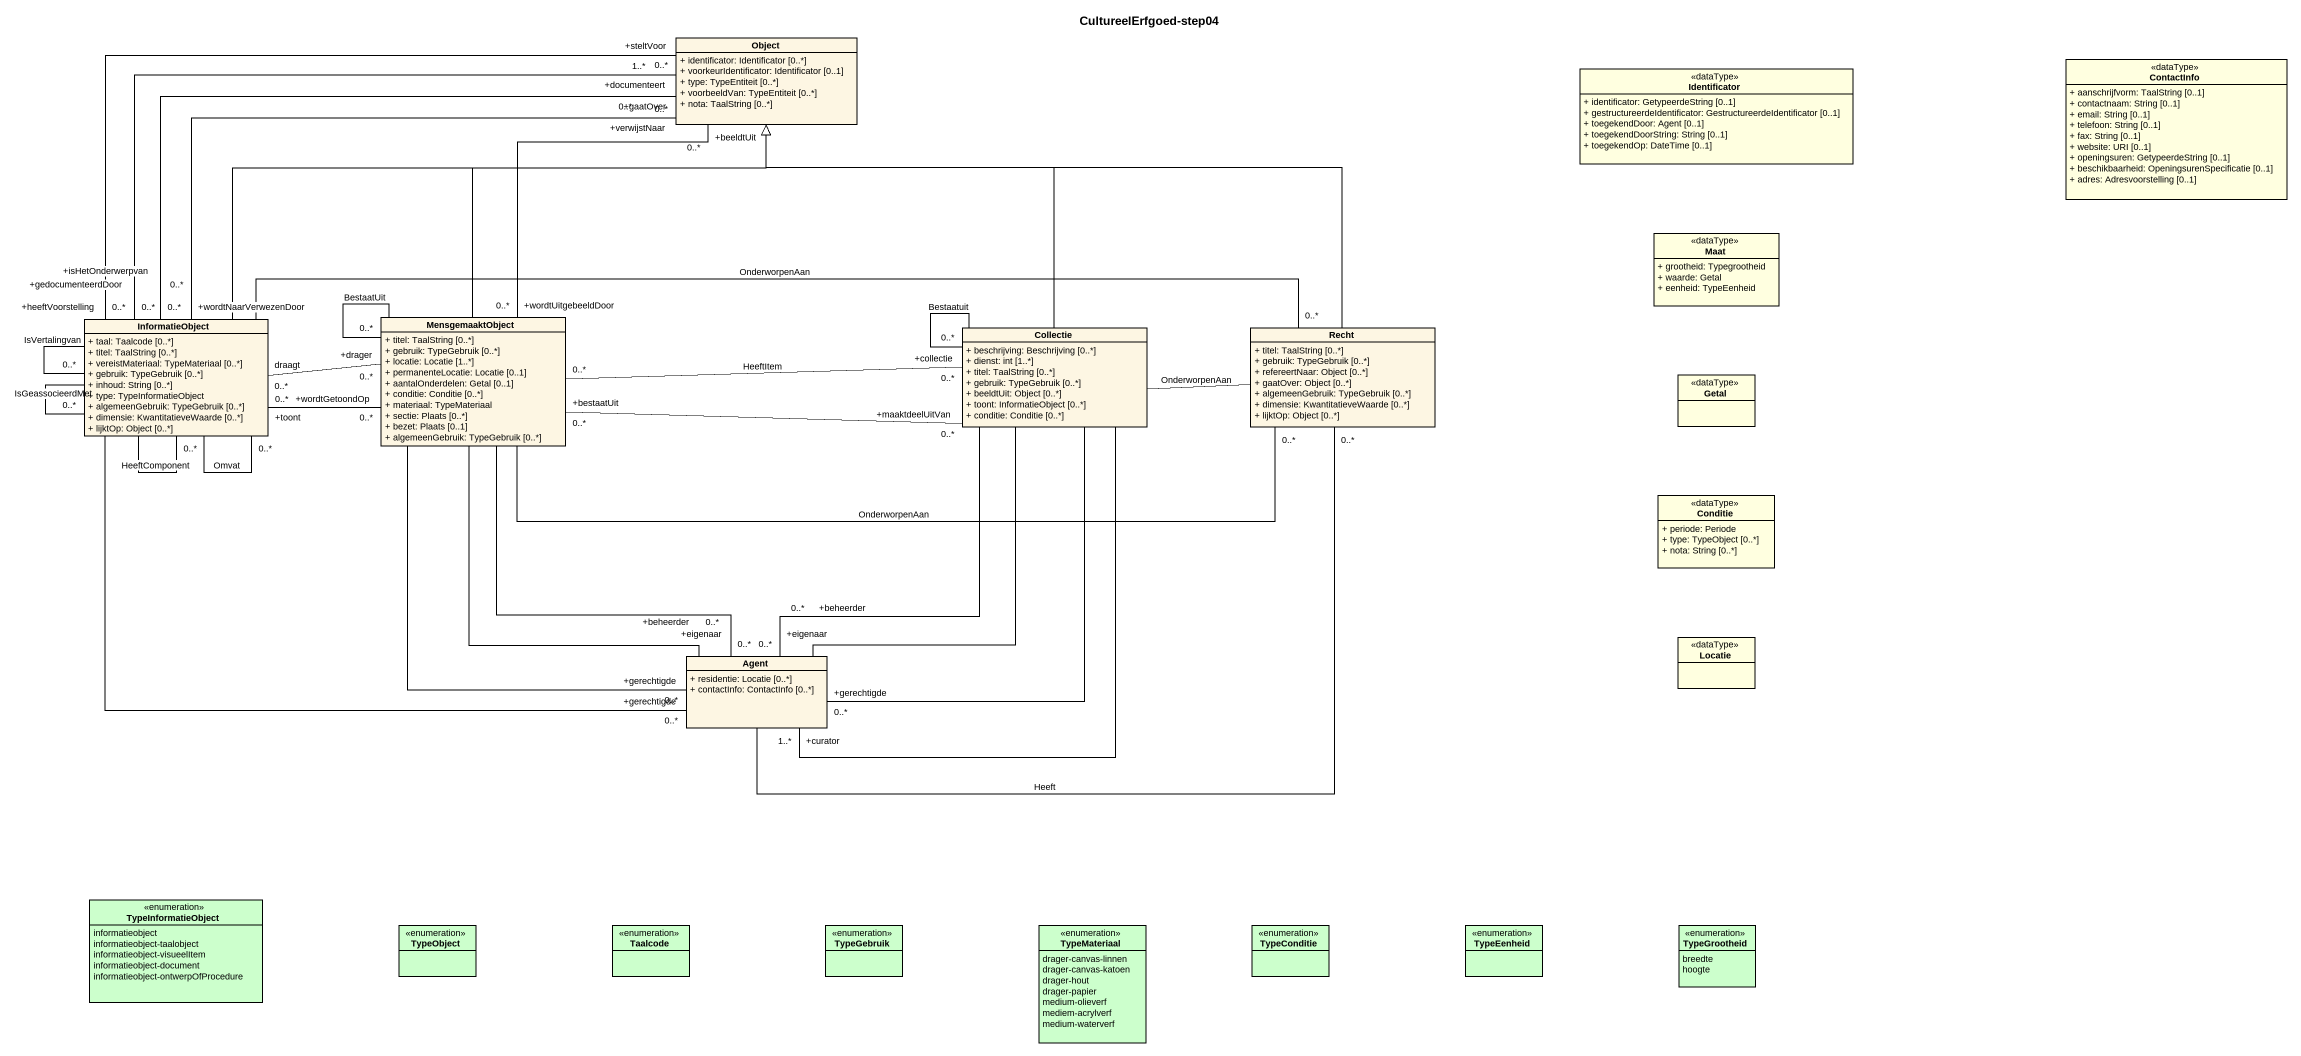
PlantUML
@startuml
title CultureelErfgoed-step04
hide circle
hide empty members
skinparam classAttributeIconSize 0
class "Object" as Object_ {
  + identificator: Identificator [0..*]
  + voorkeurIdentificator: Identificator [0..1]
  + type: TypeEntiteit [0..*]
  + voorbeeldVan: TypeEntiteit [0..*]
  + nota: TaalString [0..*]
}
class ContactInfo <<dataType>> #FFFFE0 {
  + aanschrijfvorm: TaalString [0..1]
  + contactnaam: String [0..1]
  + email: String [0..1]
  + telefoon: String [0..1]
  + fax: String [0..1]
  + website: URI [0..1]
  + openingsuren: GetypeerdeString [0..1]
  + beschikbaarheid: OpeningsurenSpecificatie [0..1]
  + adres: Adresvoorstelling [0..1]
}
class Identificator <<dataType>> #FFFFE0 {
  + identificator: GetypeerdeString [0..1]
  + gestructureerdeIdentificator: GestructureerdeIdentificator [0..1]
  + toegekendDoor: Agent [0..1]
  + toegekendDoorString: String [0..1]
  + toegekendOp: DateTime [0..1]
}
class Maat <<dataType>> #FFFFE0 {
  + grootheid: Typegrootheid
  + waarde: Getal
  + eenheid: TypeEenheid
}
class InformatieObject {
  + taal: Taalcode [0..*]
  + titel: TaalString [0..*]
  + vereistMateriaal: TypeMateriaal [0..*]
  + gebruik: TypeGebruik [0..*]
  + inhoud: String [0..*]
  + type: TypeInformatieObject
  + algemeenGebruik: TypeGebruik [0..*]
  + dimensie: KwantitatieveWaarde [0..*]
  + lijktOp: Object [0..*]
}
class MensgemaaktObject {
  + titel: TaalString [0..*]
  + gebruik: TypeGebruik [0..*]
  + locatie: Locatie [1..*]
  + permanenteLocatie: Locatie [0..1]
  + aantalOnderdelen: Getal [0..1]
  + conditie: Conditie [0..*]
  + materiaal: TypeMateriaal
  + sectie: Plaats [0..*]
  + bezet: Plaats [0..1]
  + algemeenGebruik: TypeGebruik [0..*]
}
class Collectie {
  + beschrijving: Beschrijving [0..*]
  + dienst: int [1..*]
  + titel: TaalString [0..*]
  + gebruik: TypeGebruik [0..*]
  + beeldtUit: Object [0..*]
  + toont: InformatieObject [0..*]
  + conditie: Conditie [0..*]
}
class Recht {
  + titel: TaalString [0..*]
  + gebruik: TypeGebruik [0..*]
  + refereertNaar: Object [0..*]
  + gaatOver: Object [0..*]
  + algemeenGebruik: TypeGebruik [0..*]
  + dimensie: KwantitatieveWaarde [0..*]
  + lijktOp: Object [0..*]
}
class Getal <<dataType>> #FFFFE0
class Conditie <<dataType>> #FFFFE0 {
  + periode: Periode
  + type: TypeObject [0..*]
  + nota: String [0..*]
}
class Locatie <<dataType>> #FFFFE0
class "Agent" as Agent_ {
  + residentie: Locatie [0..*]
  + contactInfo: ContactInfo [0..*]
}
enum TypeInformatieObject #CCFFCC {
  informatieobject
  informatieobject-taalobject
  informatieobject-visueelItem
  informatieobject-document
  informatieobject-ontwerpOfProcedure
}
enum TypeObject #CCFFCC
enum Taalcode #CCFFCC
enum TypeGebruik #CCFFCC
enum TypeMateriaal #CCFFCC {
  drager-canvas-linnen
  drager-canvas-katoen
  drager-hout
  drager-papier
  medium-olieverf
  mediem-acrylverf
  medium-waterverf
}
enum TypeConditie #CCFFCC
enum TypeEenheid #CCFFCC
enum TypeGrootheid #CCFFCC {
  breedte
  hoogte
}
InformatieObject "+heeftVoorstelling\n0..*" -right- "+steltVoor\n0..*" Object_
InformatieObject "+gedocumenteerdDoor\n0..*" -right- "+documenteert\n1..*" Object_
InformatieObject "+isHetOnderwerpvan\n0..*" -right- "+gaatOver\n0..*" Object_
InformatieObject "+wordtNaarVerwezenDoor\n0..*" -right- "+verwijstNaar\n0..*" Object_
InformatieObject -right-|> Object_
InformatieObject -- "0..*" InformatieObject : HeeftComponent
InformatieObject -- "0..*" InformatieObject : Omvat
InformatieObject -- "0..*" InformatieObject : IsGeassocieerdMet
InformatieObject -- "0..*" InformatieObject : IsVertalingvan
InformatieObject -right- "0..*" Recht : OnderworpenAan
InformatieObject -right- "+gerechtigde\n0..*" Agent_
MensgemaaktObject "+wordtUitgebeeldDoor\n0..*" -up- "+beeldtUit\n0..*" Object_
MensgemaaktObject -up-|> Object_
MensgemaaktObject "+wordtGetoondOp\n0..*" -left- "+toont\n0..*" InformatieObject
MensgemaaktObject "+drager\n0..*" -left- "draagt\n0..*" InformatieObject
MensgemaaktObject -- "0..*" MensgemaaktObject : BestaatUit
MensgemaaktObject -right- "0..*" Recht : OnderworpenAan
MensgemaaktObject -- "+eigenaar\n0..*" Agent_
MensgemaaktObject -- "+beheerder\n0..*" Agent_
MensgemaaktObject -- "+gerechtigde\n0..*" Agent_
Collectie -up-|> Object_
Collectie "+maaktdeelUitVan\n0..*" -left- "+bestaatUit\n0..*" MensgemaaktObject
Collectie "+collectie\n0..*" -left- "0..*" MensgemaaktObject : HeeftItem
Collectie -- "0..*" Collectie : Bestaatuit
Collectie -right- Recht : OnderworpenAan
Collectie -- "+eigenaar\n0..*" Agent_
Collectie -- "+beheerder\n0..*" Agent_
Collectie -- "+gerechtigde\n0..*" Agent_
Collectie -- "+curator\n1..*" Agent_
Recht -left-|> Object_
Agent_ -right- "0..*" Recht : Heeft
@enduml
